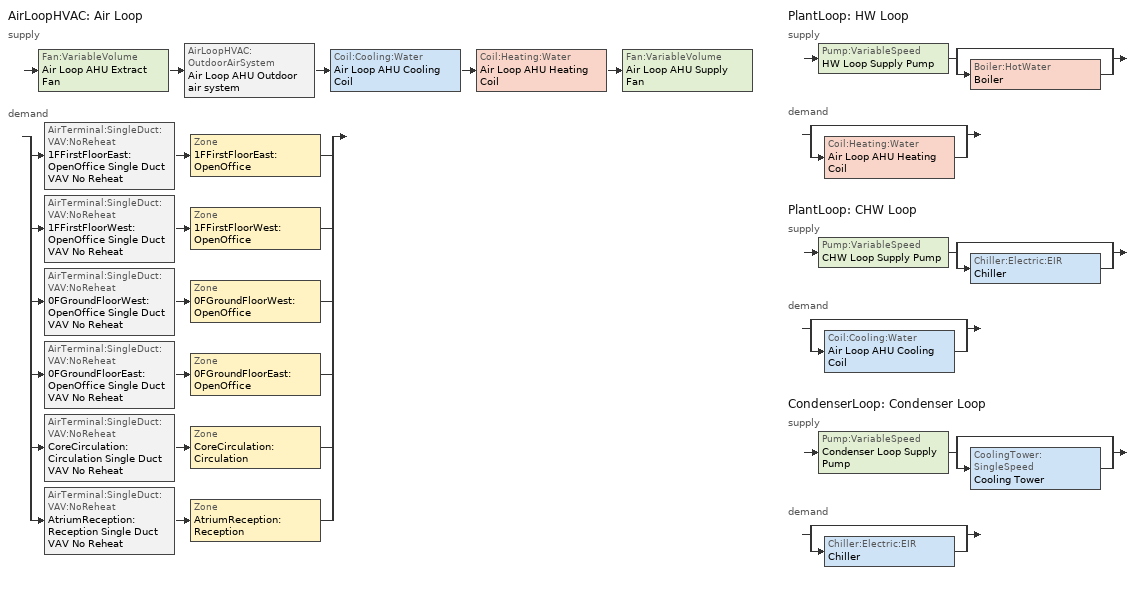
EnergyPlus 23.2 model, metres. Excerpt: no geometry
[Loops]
AirLoopHVAC 'Air Loop'
 supply: Fan:VariableVolume 'Air Loop AHU Extract Fan' > AirLoopHVAC:OutdoorAirSystem 'Air Loop AHU Outdoor air system' > Coil:Cooling:Water 'Air Loop AHU Cooling Coil' > Coil:Heating:Water 'Air Loop AHU Heating Coil' > Fan:VariableVolume 'Air Loop AHU Supply Fan'
 demand: split
  | AirTerminal:SingleDuct:VAV:NoReheat '1FFirstFloorEast:OpenOffice Single Duct VAV No Reheat' > Zone '1FFirstFloorEast:OpenOffice'
  | AirTerminal:SingleDuct:VAV:NoReheat '1FFirstFloorWest:OpenOffice Single Duct VAV No Reheat' > Zone '1FFirstFloorWest:OpenOffice'
  | AirTerminal:SingleDuct:VAV:NoReheat '0FGroundFloorWest:OpenOffice Single Duct VAV No Reheat' > Zone '0FGroundFloorWest:OpenOffice'
  | AirTerminal:SingleDuct:VAV:NoReheat '0FGroundFloorEast:OpenOffice Single Duct VAV No Reheat' > Zone '0FGroundFloorEast:OpenOffice'
  | AirTerminal:SingleDuct:VAV:NoReheat 'CoreCirculation:Circulation Single Duct VAV No Reheat' > Zone 'CoreCirculation:Circulation'
  | AirTerminal:SingleDuct:VAV:NoReheat 'AtriumReception:Reception Single Duct VAV No Reheat' > Zone 'AtriumReception:Reception'
PlantLoop 'HW Loop'
 supply: Pump:VariableSpeed 'HW Loop Supply Pump' > split
  | bypass
  | Boiler:HotWater 'Boiler'
 demand: split
  | bypass
  | Coil:Heating:Water 'Air Loop AHU Heating Coil'
PlantLoop 'CHW Loop'
 supply: Pump:VariableSpeed 'CHW Loop Supply Pump' > split
  | bypass
  | Chiller:Electric:EIR 'Chiller'
 demand: split
  | bypass
  | Coil:Cooling:Water 'Air Loop AHU Cooling Coil'
CondenserLoop 'Condenser Loop'
 supply: Pump:VariableSpeed 'Condenser Loop Supply Pump' > split
  | bypass
  | CoolingTower:SingleSpeed 'Cooling Tower'
 demand: split
  | bypass
  | Chiller:Electric:EIR 'Chiller'
[EnergyManagementSystem:Actuator]
Cooling_Setpoint_1FFIRSTFLOOREAST_OPENOFFICE: 1FFIRSTFLOOREAST:OPENOFFICE; Zone Temperature Control; Cooling Setpoint
Heating_Setpoint_1FFIRSTFLOOREAST_OPENOFFICE: 1FFIRSTFLOOREAST:OPENOFFICE; Zone Temperature Control; Heating Setpoint
[Sizing:System]
Air Loop: Type of Load to Size On=Sensible; Design Outdoor Air Flow Rate {m3/s}=autosize; Central Heating Maximum System Air Flow Ratio=0.3; Preheat Design Temperature {C}=5; Preheat Design Humidity Ratio {kgWater/kgDryAir}=0.008; Precool Design Temperature {C}=11; Precool Design Humidity Ratio {kgWater/kgDryAir}=0.008; Central Cooling Design Supply Air Temperature {C}=12; Central Heating Design Supply Air Temperature {C}=16; Type of Zone Sum to Use=Coincident; 100% Outdoor Air in Cooling=No; 100% Outdoor Air in Heating=No; Central Cooling Design Supply Air Humidity Ratio {kgWater/kgDryAir}=0.008; Central Heating Design Supply Air Humidity Ratio {kgWater/kgDryAir}=0.008; Cooling Supply Air Flow Rate Method=Designday; Heating Supply Air Flow Rate Method=Designday; System Outdoor Air Method=ZoneSum; Zone Maximum Outdoor Air Fraction=1; Cooling Design Capacity Method=CoolingDesignCapacity; Cooling Design Capacity {W}=autosize; Heating Design Capacity Method=HeatingDesignCapacity; Heating Design Capacity {W}=autosize; Central Cooling Capacity Control Method=VAV
[AirLoopHVAC]
Air Loop: Design Supply Air Flow Rate {m3/s}=autosize
[Fan:VariableVolume] Availability Schedule=On 24/7; Fan Total Efficiency=0.7; Pressure Rise {Pa}=600; Maximum Flow Rate {m3/s}=autosize; Fan Power Minimum Flow Rate Input Method=Fraction; Fan Power Minimum Flow Fraction=0.25; Fan Power Minimum Air Flow Rate {m3/s}=0; Motor Efficiency=0.9; Motor In Airstream Fraction=1; Fan Power Coefficient 1=0.350712; Fan Power Coefficient 2=0.308505; Fan Power Coefficient 3=-0.541374; Fan Power Coefficient 4=0.871988; Fan Power Coefficient 5=0
Air Loop AHU Extract Fan; Air Loop AHU Supply Fan
[Controller:OutdoorAir]
Air Loop AHU Outdoor Air Controller: Minimum Outdoor Air Flow Rate {m3/s}=autosize; Maximum Outdoor Air Flow Rate {m3/s}=autosize; Economizer Control Type=NoEconomizer; Economizer Control Action Type=ModulateFlow; Lockout Type=NoLockout; Minimum Limit Type=FixedMinimum; High Humidity Control=No; High Humidity Outdoor Air Flow Ratio=1; Control High Indoor Humidity Based on Outdoor Humidity Ratio=Yes; Heat Recovery Bypass Control Type=BypassWhenWithinEconomizerLimits
[Coil:Cooling:Water]
Air Loop AHU Cooling Coil: Availability Schedule=On 24/7; Design Water Flow Rate {m3/s}=autosize; Design Air Flow Rate {m3/s}=autosize; Design Inlet Water Temperature {C}=autosize; Design Inlet Air Temperature {C}=autosize; Design Outlet Air Temperature {C}=autosize; Design Inlet Air Humidity Ratio {kgWater/kgDryAir}=autosize; Design Outlet Air Humidity Ratio {kgWater/kgDryAir}=autosize; Type of Analysis=SimpleAnalysis; Heat Exchanger Configuration=CrossFlow
[Coil:Heating:Water]
Air Loop AHU Heating Coil: Availability Schedule=On 24/7; U-Factor Times Area Value {W/K}=autosize; Maximum Water Flow Rate {m3/s}=autosize; Performance Input Method=UFactorTimesAreaAndDesignWaterFlowRate; Rated Capacity {W}=autosize; Rated Inlet Water Temperature {C}=80; Rated Inlet Air Temperature {C}=16; Rated Outlet Water Temperature {C}=70; Rated Outlet Air Temperature {C}=35; Rated Ratio for Air and Water Convection=0.5
[Sizing:Plant]
Name | Loop Type | Design Loop Exit Temperature {C} | Loop Design Temperature Difference {deltaC}
HW Loop | Heating | 80 | 10
CHW Loop | Cooling | 6 | 4
Condenser Loop | Condenser | 29 | 5
[PlantLoop] Maximum Loop Flow Rate {m3/s}=autosize; Minimum Loop Flow Rate {m3/s}=0; Plant Loop Volume {m3}=autocalculate; Load Distribution Scheme=SequentialLoad; Plant Loop Demand Calculation Scheme=SingleSetpoint; Common Pipe Simulation=None; Pressure Simulation Type=None
Name | Fluid Type | Plant Equipment Operation Scheme | Maximum Loop Temperature {C} | Minimum Loop Temperature {C} | User Defined Fluid Type
HW Loop | Water | HW Loop Operation | 100 | 10
CHW Loop | UserDefinedFluidType | CHW Loop Operation | 80 | 0 | CHW Loop Glycol Concentration
[PlantEquipmentOperationSchemes]
Name | Control Scheme 1 | Control Scheme 1 Schedule
HW Loop Operation | HW Loop Scheme 1 | Off 24/7
CHW Loop Operation | CHW Loop Scheme 1 | On 24/7
[PlantEquipmentOperation:HeatingLoad]
HW Loop Scheme 1: Load Range 1 Lower Limit {W}=0; Load Range 1 Upper Limit {W}=1e+15; Range 1 Equipment List=HW Loop Scheme 1 Range 1 Equipment List
[PlantEquipmentList]
HW Loop Scheme 1 Range 1 Equipment List: Boiler
CHW Loop Scheme 1 Range 1 Equipment List: Chiller
[Pump:VariableSpeed] Design Maximum Flow Rate {m3/s}=autosize; Design Pump Head {Pa}=20000; Design Power Consumption {W}=autosize; Motor Efficiency=0.9; Fraction of Motor Inefficiencies to Fluid Stream=0; Coefficient 1 of the Part Load Performance Curve=0; Coefficient 2 of the Part Load Performance Curve=1; Coefficient 3 of the Part Load Performance Curve=0; Coefficient 4 of the Part Load Performance Curve=0; Design Minimum Flow Rate {m3/s}=0; Pump Control Type=Intermittent
HW Loop Supply Pump; CHW Loop Supply Pump; Condenser Loop Supply Pump
[Boiler:HotWater]
Boiler: Fuel Type=NaturalGas; Nominal Capacity {W}=autosize; Nominal Thermal Efficiency=0.89; Efficiency Curve Temperature Evaluation Variable=LeavingBoiler; Normalized Boiler Efficiency Curve=CondensingBoilerEff; Design Water Flow Rate {m3/s}=autosize; Minimum Part Load Ratio=0; Maximum Part Load Ratio=1; Optimum Part Load Ratio=1; Water Outlet Upper Temperature Limit {C}=100; Boiler Flow Mode=NotModulated; On Cycle Parasitic Electric Load {W}=25; Sizing Factor=1
[PlantEquipmentOperation:CoolingLoad] Load Range 1 Lower Limit {W}=0; Load Range 1 Upper Limit {W}=1e+15
Name | Range 1 Equipment List
CHW Loop Scheme 1 | CHW Loop Scheme 1 Range 1 Equipment List
Condenser Loop Scheme 1 | Condenser Loop Scheme 1 Range 1 Equipment List
[Chiller:Electric:EIR]
Chiller: Reference Capacity {W}=autosize; Reference COP {W/W}=5.5; Reference Leaving Chilled Water Temperature {C}=6.67; Reference Entering Condenser Fluid Temperature {C}=29.4; Reference Chilled Water Flow Rate {m3/s}=autosize; Reference Condenser Fluid Flow Rate {m3/s}=autosize; Cooling Capacity Function of Temperature Curve=DOE-2 Centrifugal/5.50COP CAPFT; Electric Input to Cooling Output Ratio Function of Temperature Curve=DOE-2 Centrifugal/5.50COP EIRFT; Electric Input to Cooling Output Ratio Function of Part Load Ratio Curve=DOE-2 Centrifugal/5.50COP EIRFPLR; Minimum Part Load Ratio=0.1; Maximum Part Load Ratio=1; Optimum Part Load Ratio=1; Minimum Unloading Ratio=0.2; Condenser Type=WaterCooled; Condenser Fan Power Ratio {W/W}=0; Fraction of Compressor Electric Consumption Rejected by Condenser=1; Leaving Chilled Water Lower Temperature Limit {C}=2; Chiller Flow Mode=NotModulated; Design Heat Recovery Water Flow Rate {m3/s}=0; Sizing Factor=1; Basin Heater Capacity {W/K}=0; Basin Heater Setpoint Temperature {C}=2; Basin Heater Operating Schedule=On 24/7; Condenser Heat Recovery Relative Capacity Fraction=1
[CondenserLoop]
Condenser Loop: Fluid Type=Water; Condenser Equipment Operation Scheme=Condenser Loop Operation; Maximum Loop Temperature {C}=50; Minimum Loop Temperature {C}=5; Maximum Loop Flow Rate {m3/s}=autosize; Minimum Loop Flow Rate {m3/s}=0; Condenser Loop Volume {m3}=autocalculate; Load Distribution Scheme=SequentialLoad; Pressure Simulation Type=None
[CondenserEquipmentOperationSchemes]
Condenser Loop Operation: Control Scheme 1=Condenser Loop Scheme 1; Control Scheme 1 Schedule=On 24/7
[CondenserEquipmentList]
Condenser Loop Scheme 1 Range 1 Equipment List: Cooling Tower
[CoolingTower:SingleSpeed]
Cooling Tower: Design Water Flow Rate {m3/s}=autosize; Design Air Flow Rate {m3/s}=autosize; Design Fan Power {W}=autosize; Design U-Factor Times Area Value {W/K}=autosize; Free Convection Regime Air Flow Rate {m3/s}=autocalculate; Free Convection Regime Air Flow Rate Sizing Factor=0.1; Free Convection Regime U-Factor Times Area Value {W/K}=autocalculate; Free Convection U-Factor Times Area Value Sizing Factor=0.1; Performance Input Method=UFactorTimesAreaAndDesignWaterFlowRate; Heat Rejection Capacity and Nominal Capacity Sizing Ratio=1.25; Nominal Capacity {W}=100000; Free Convection Capacity {W}=autocalculate; Free Convection Nominal Capacity Sizing Factor=0.1; Design Inlet Air Dry-Bulb Temperature {C}=35; Design Inlet Air Wet-Bulb Temperature {C}=25.6; Design Approach Temperature {deltaC}=3.9; Design Range Temperature {deltaC}=5.6; Basin Heater Capacity {W/K}=0; Basin Heater Setpoint Temperature {C}=2; Basin Heater Operating Schedule=On 24/7; Evaporation Loss Mode=SaturatedExit; Evaporation Loss Factor {percent/K}=0.2; Drift Loss Percent {percent}=0.008; Blowdown Calculation Mode=ConcentrationRatio; Blowdown Concentration Ratio=3; Blowdown Makeup Water Usage Schedule=On 24/7; Capacity Control=FanCycling; Cell Control=MinimalCell; Cell Minimum  Water Flow Rate Fraction=0.33; Cell Maximum Water Flow Rate Fraction=2.5; Sizing Factor=1
[ZoneControl:Thermostat] Control Type Schedule=Control type schedule: Always 4
Name | Zone or ZoneList | Control 1
1FFirstFloorEast:OpenOffice Thermostat | 1FFirstFloorEast:OpenOffice | 1FFirstFloorEast:OpenOffice Dual SP
1FFirstFloorWest:OpenOffice Thermostat | 1FFirstFloorWest:OpenOffice | 1FFirstFloorWest:OpenOffice Dual SP
0FGroundFloorWest:OpenOffice Thermostat | 0FGroundFloorWest:OpenOffice | 0FGroundFloorWest:OpenOffice Dual SP
0FGroundFloorEast:OpenOffice Thermostat | 0FGroundFloorEast:OpenOffice | 0FGroundFloorEast:OpenOffice Dual SP
CoreCirculation:Circulation Thermostat | CoreCirculation:Circulation | CoreCirculation:Circulation Dual SP
AtriumReception:Reception Thermostat | AtriumReception:Reception | AtriumReception:Reception Dual SP
[ThermostatSetpoint:DualSetpoint]
Name | Heating Setpoint Temperature Schedule | Cooling Setpoint Temperature Schedule
1FFirstFloorEast:OpenOffice Dual SP | 1FFirstFloorEast:OpenOffice Heating Setpoint Schedule | 1FFirstFloorEast:OpenOffice Cooling Setpoint Schedule
1FFirstFloorWest:OpenOffice Dual SP | 1FFirstFloorWest:OpenOffice Heating Setpoint Schedule | 1FFirstFloorWest:OpenOffice Cooling Setpoint Schedule
0FGroundFloorWest:OpenOffice Dual SP | 0FGroundFloorWest:OpenOffice Heating Setpoint Schedule | 0FGroundFloorWest:OpenOffice Cooling Setpoint Schedule
0FGroundFloorEast:OpenOffice Dual SP | 0FGroundFloorEast:OpenOffice Heating Setpoint Schedule | 0FGroundFloorEast:OpenOffice Cooling Setpoint Schedule
CoreCirculation:Circulation Dual SP | CoreCirculation:Circulation Heating Setpoint Schedule | CoreCirculation:Circulation Cooling Setpoint Schedule
AtriumReception:Reception Dual SP | AtriumReception:Reception Heating Setpoint Schedule | AtriumReception:Reception Cooling Setpoint Schedule
[Sizing:Zone] Zone Cooling Design Supply Air Temperature Input Method=SupplyAirTemperature; Zone Cooling Design Supply Air Temperature {C}=14; Zone Cooling Design Supply Air Temperature Difference {deltaC}=5; Zone Heating Design Supply Air Temperature Input Method=SupplyAirTemperature; Zone Heating Design Supply Air Temperature {C}=50; Zone Heating Design Supply Air Temperature Difference {deltaC}=15; Zone Cooling Design Supply Air Humidity Ratio {kgWater/kgDryAir}=0.009; Zone Heating Design Supply Air Humidity Ratio {kgWater/kgDryAir}=0.004; Zone Heating Sizing Factor=1.25; Zone Cooling Sizing Factor=1.15; Cooling Design Air Flow Method=DesignDay; Cooling Design Air Flow Rate {m3/s}=0; Cooling Minimum Air Flow per Zone Floor Area {m3/s-m2}=0.00076; Cooling Minimum Air Flow {m3/s}=0; Cooling Minimum Air Flow Fraction=0; Heating Design Air Flow Method=DesignDay; Heating Design Air Flow Rate {m3/s}=0; Heating Maximum Air Flow per Zone Floor Area {m3/s-m2}=0.00203; Heating Maximum Air Flow {m3/s}=0.14158; Heating Maximum Air Flow Fraction=0.3; Account for Dedicated Outdoor Air System=No; Dedicated Outdoor Air System Control Strategy=NeutralSupplyAir; Dedicated Outdoor Air Low Setpoint Temperature for Design {C}=autosize; Dedicated Outdoor Air High Setpoint Temperature for Design {C}=autosize; Zone Load Sizing Method=Sensible Load Only No Latent Load; Zone Latent Cooling Design Supply Air Humidity Ratio Input Method=HumidityRatioDifference; Zone Cooling Design Supply Air Humidity Ratio Difference {kgWater/kgDryAir}=0.005; Zone Latent Heating Design Supply Air Humidity Ratio Input Method=HumidityRatioDifference; Zone Humidification Design Supply Air Humidity Ratio Difference {kgWater/kgDryAir}=0.005
Name | Design Specification Outdoor Air Object | Design Specification Zone Air Distribution Object
1FFirstFloorEast:OpenOffice | 1FFirstFloorEast:OpenOffice Design Specification Outdoor Air Object | 1FFirstFloorEast:OpenOffice Design Specification Zone Air Distribution Object
1FFirstFloorWest:OpenOffice | 1FFirstFloorWest:OpenOffice Design Specification Outdoor Air Object | 1FFirstFloorWest:OpenOffice Design Specification Zone Air Distribution Object
0FGroundFloorWest:OpenOffice | 0FGroundFloorWest:OpenOffice Design Specification Outdoor Air Object | 0FGroundFloorWest:OpenOffice Design Specification Zone Air Distribution Object
0FGroundFloorEast:OpenOffice | 0FGroundFloorEast:OpenOffice Design Specification Outdoor Air Object | 0FGroundFloorEast:OpenOffice Design Specification Zone Air Distribution Object
CoreCirculation:Circulation | CoreCirculation:Circulation Design Specification Outdoor Air Object | CoreCirculation:Circulation Design Specification Zone Air Distribution Object
AtriumReception:Reception | AtriumReception:Reception Design Specification Outdoor Air Object | AtriumReception:Reception Design Specification Zone Air Distribution Object
[DesignSpecification:OutdoorAir] Outdoor Air Method=Flow/Person; Outdoor Air Flow per Person {m3/s-person}=0.01; Outdoor Air Flow per Zone Floor Area {m3/s-m2}=0; Outdoor Air Flow Air Changes per Hour {1/hr}=0; Outdoor Air Schedule=On 24/7
Name | Outdoor Air Flow per Zone {m3/s}
1FFirstFloorEast:OpenOffice Design Specification Outdoor Air Object; 1FFirstFloorWest:OpenOffice Design Specification Outdoor Air Object | 0.798761
0FGroundFloorWest:OpenOffice Design Specification Outdoor Air Object; 0FGroundFloorEast:OpenOffice Design Specification Outdoor Air Object | 0.599238
CoreCirculation:Circulation Design Specification Outdoor Air Object | 0.388929
AtriumReception:Reception Design Specification Outdoor Air Object | 0.195613
[DesignSpecification:ZoneAirDistribution] Zone Air Distribution Effectiveness in Cooling Mode=1; Zone Air Distribution Effectiveness in Heating Mode=1; Zone Secondary Recirculation Fraction=0
1FFirstFloorEast:OpenOffice Design Specification Zone Air Distribution Object; 1FFirstFloorWest:OpenOffice Design Specification Zone Air Distribution Object; 0FGroundFloorWest:OpenOffice Design Specification Zone Air Distribution Object; 0FGroundFloorEast:OpenOffice Design Specification Zone Air Distribution Object; CoreCirculation:Circulation Design Specification Zone Air Distribution Object; AtriumReception:Reception Design Specification Zone Air Distribution Object
[Zone equipment]
1FFirstFloorEast:OpenOffice: 1FFirstFloorEast:OpenOffice Single Duct VAV No Reheat
1FFirstFloorWest:OpenOffice: 1FFirstFloorWest:OpenOffice Single Duct VAV No Reheat
0FGroundFloorWest:OpenOffice: 0FGroundFloorWest:OpenOffice Single Duct VAV No Reheat
0FGroundFloorEast:OpenOffice: 0FGroundFloorEast:OpenOffice Single Duct VAV No Reheat
CoreCirculation:Circulation: CoreCirculation:Circulation Single Duct VAV No Reheat
AtriumReception:Reception: AtriumReception:Reception Single Duct VAV No Reheat
[AirTerminal:SingleDuct:VAV:NoReheat] Availability Schedule=On 24/7; Maximum Air Flow Rate {m3/s}=autosize; Zone Minimum Air Flow Input Method=Constant; Constant Minimum Air Flow Fraction=0.3; Fixed Minimum Air Flow Rate {m3/s}=0.1; Minimum Air Flow Fraction Schedule=Min supply air flow fraction schedule: Always 0.3
1FFirstFloorEast:OpenOffice Single Duct VAV No Reheat; 1FFirstFloorWest:OpenOffice Single Duct VAV No Reheat; 0FGroundFloorWest:OpenOffice Single Duct VAV No Reheat; 0FGroundFloorEast:OpenOffice Single Duct VAV No Reheat; CoreCirculation:Circulation Single Duct VAV No Reheat; AtriumReception:Reception Single Duct VAV No Reheat
[SetpointManager:MixedAir] Control Variable=Temperature
Name | Setpoint Node or NodeList
Air Loop AHU Outdoor air system Mixed Air Manager | Air Loop AHU Mixed Air Outlet
Air Loop AHU Cooling Coil Mixed Air Manager | Air Loop AHU Cooling Coil Air Outlet Node
Air Loop AHU Heating Coil Mixed Air Manager | Air Loop AHU Heating Coil Air Outlet Node
[Controller:WaterCoil] Control Variable=Temperature; Actuator Variable=Flow; Controller Convergence Tolerance {deltaC}=autosize; Maximum Actuated Flow {m3/s}=autosize; Minimum Actuated Flow {m3/s}=0
Name | Action
Air Loop AHU Cooling Coil Controller | Reverse
Air Loop AHU Heating Coil Controller | Normal
[Schedule:Compact]
On 24/7: Through: 12/31, For: AllDays, Until: 24:00, 1
Off 24/7: Through: 12/31, For: AllDays, Until: 24:00, 0
Control type schedule: Always 4: Through: 12/31, For: AllDays, Until: 24:00, 4
Min supply air flow fraction schedule: Always 0.3: Through: 12/31, For: AllDays, Until: 24:00, 0.3
1FFirstFloorEast:OpenOffice Heating Setpoint Schedule; 1FFirstFloorWest:OpenOffice Heating Setpoint Schedule; 0FGroundFloorWest:OpenOffice Heating Setpoint Schedule; 0FGroundFloorEast:OpenOffice Heating Setpoint Schedule: Through: 31 Dec, For: Weekdays SummerDesignDay, Until: 05:00, 12, Until: 19:00, 12, Until: 24:00, 12, For: WinterDesignDay, Until: 24:00, 12, For: Weekends, Until: 24:00, 12, For: Holidays, Until: 24:00, 12, For: AllOtherDays, Until: 24:00, -50
1FFirstFloorEast:OpenOffice Cooling Setpoint Schedule; 1FFirstFloorWest:OpenOffice Cooling Setpoint Schedule; 0FGroundFloorWest:OpenOffice Cooling Setpoint Schedule; 0FGroundFloorEast:OpenOffice Cooling Setpoint Schedule: Through: 31 Dec, For: Weekdays SummerDesignDay, Until: 05:00, 100, Until: 19:00, 24, Until: 24:00, 100, For: Weekends, Until: 24:00, 100, For: Holidays, Until: 24:00, 100, For: WinterDesignDay AllOtherDays, Until: 24:00, 100
CoreCirculation:Circulation Heating Setpoint Schedule: Through: 31 Dec, For: Weekdays SummerDesignDay WinterDesignDay, Until: 06:00, 12, Until: 19:00, 12, Until: 24:00, 12, For: Weekends, Until: 24:00, 12, For: Holidays, Until: 24:00, 12, For: AllOtherDays, Until: 24:00, -50
CoreCirculation:Circulation Cooling Setpoint Schedule: Through: 31 Dec, For: Weekdays SummerDesignDay, Until: 06:00, 100, Until: 19:00, 23, Until: 24:00, 100, For: Weekends, Until: 24:00, 100, For: Holidays, Until: 24:00, 100, For: WinterDesignDay AllOtherDays, Until: 24:00, 100
AtriumReception:Reception Heating Setpoint Schedule: Through: 31 Dec, For: Weekdays SummerDesignDay WinterDesignDay, Until: 06:00, 12, Until: 17:00, 12, Until: 24:00, 12, For: Weekends, Until: 24:00, 12, For: Holidays, Until: 24:00, 12, For: AllOtherDays, Until: 24:00, -50
AtriumReception:Reception Cooling Setpoint Schedule: Through: 31 Dec, For: Weekdays SummerDesignDay, Until: 06:00, 100, Until: 17:00, 23, Until: 24:00, 100, For: Weekends, Until: 24:00, 100, For: Holidays, Until: 24:00, 100, For: WinterDesignDay AllOtherDays, Until: 24:00, 100
[Curve:Biquadratic]
Name | Coefficient1 Constant | Coefficient2 x | Coefficient3 x**2 | Coefficient4 y | Coefficient5 y**2 | Coefficient6 x*y | Minimum Value of x | Maximum Value of x | Minimum Value of y | Maximum Value of y
DOE-2 Centrifugal/5.50COP CAPFT | 0.257183 | 0.0387941 | -0.00021648 | 0.0467389 | -0.000940235 | -0.000342491 | 5 | 10 | 24 | 35
DOE-2 Centrifugal/5.50COP EIRFT | 0.933679 | -0.0581992 | 0.00449937 | 0.00242947 | 0.000485893 | -0.00121473 | 5 | 10 | 24 | 35
CondensingBoilerEff | 1.12497 | 0.0149639 | -0.0259983 | 0 | -1.40464e-06 | -0.00153624 | 0.1 | 1 | 30 | 85
[Curve:Quadratic]
DOE-2 Centrifugal/5.50COP EIRFPLR: Coefficient1 Constant=0.222903; Coefficient2 x=0.313387; Coefficient3 x**2=0.46371; Minimum Value of x=0; Maximum Value of x=1
